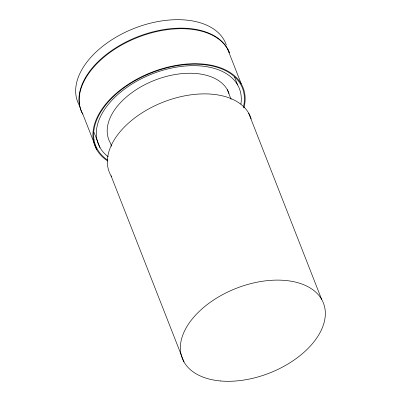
<?xml version="1.0" encoding="UTF-8"?>
<svg xmlns="http://www.w3.org/2000/svg" width="401" height="401" viewBox="0 0 401 401"><rect width="100%" height="100%" fill="white"/><g stroke="black" fill="none" stroke-linecap="round" stroke-linejoin="round"><path stroke-width="0.6" d="M227.567 48.957L241.277 83.944M234.52 77.047L237.618 84.947M248.675 113.162L321.657 299.392M227.297 89.644L231.131 99.433M111.668 146.33L110.315 142.876A64.426 38.681 -21.4 0 1 152.591 81.092A64.426 38.681 -21.4 0 1 229.041 93.428M94.019 132.335L99.989 147.573M111.047 175.788L184.029 362.018M96.771 149.703L83.057 114.716A79.583 47.784 -21.4 0 1 134.686 38.646A79.583 47.784 -21.4 0 1 229.452 52.907M82.837 114.15A79.583 47.784 -21.4 0 1 134.465 38.08A79.583 47.784 -21.4 0 1 229.232 52.341M79.523 105.684A79.583 47.784 -21.4 0 1 132.114 29.213A79.583 47.784 -21.4 0 1 226.344 45.057M107.894 160.305A78.827 47.328 -21.4 0 1 151.939 72.686A78.827 47.328 -21.4 0 1 243.357 107.448M107.794 161.047A79.583 47.784 -21.4 0 1 151.809 72.25A79.583 47.784 -21.4 0 1 243.918 107.979M108.24 156.791A75.794 45.508 -21.4 0 1 151.643 74.11A75.794 45.508 -21.4 0 1 240.911 104.075M111.663 176.811A75.794 45.508 -21.4 0 1 160.931 103.042A75.794 45.508 -21.4 0 1 251.156 118.922M220.314 380.95A75.794 45.508 -21.4 0 0 325.216 310.745A75.794 45.508 -21.4 0 0 212.996 300.419A75.794 45.508 -21.4 0 0 220.314 380.95"/></g></svg>
